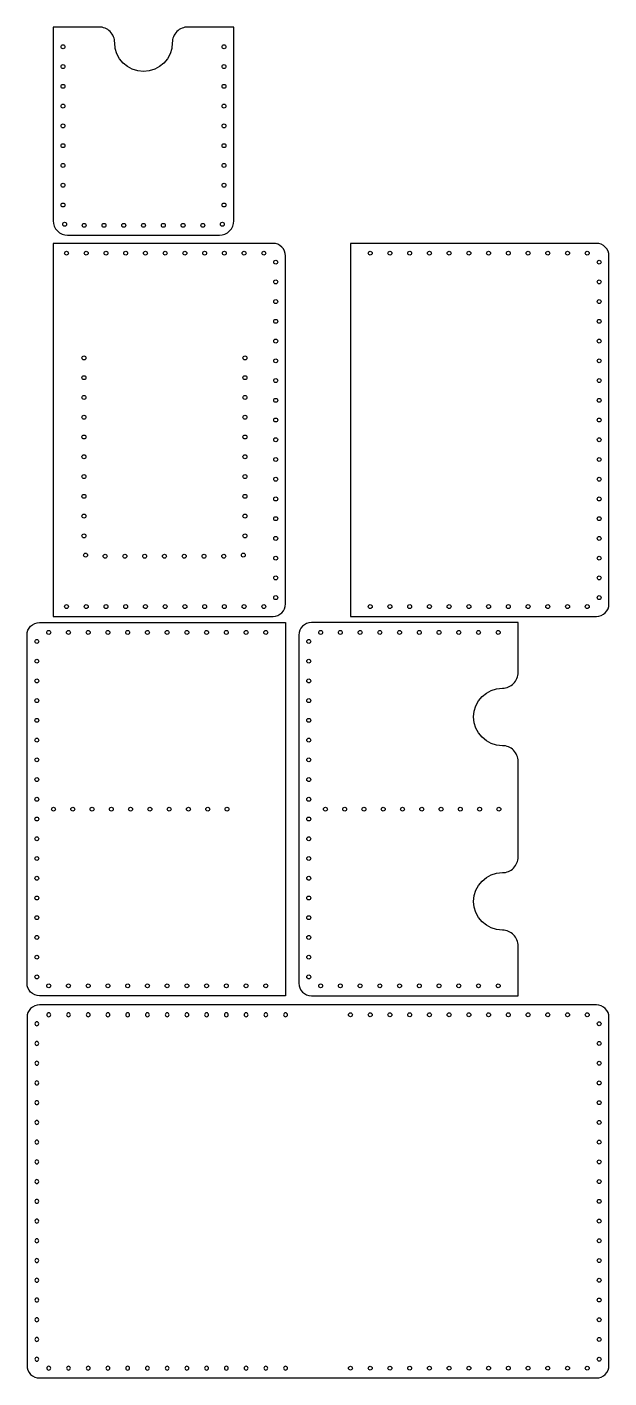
# Model space of a CAD drawing. Header units: millimetres. Extents: x 32 to 254, y 16 to 532.
import ezdxf

# ---------------------------------------------------------------- set-up
doc = ezdxf.new("R2010")
doc.units = ezdxf.units.MM
doc.header["$MEASUREMENT"] = 0

# ---------------------------------------------------------------- blocks, each defined once
blk = doc.blocks.new('*U50')
blk.add_circle((0, 0), 0.75)
blk = doc.blocks.new('*U51')
at = {"color": 0, "linetype": 'ByBlock', "lineweight": -2, "transparency": 16777216}
for p, rotation in [((155.08, 154.54), 180), ((162.62, 154.54), 180), ((170.16, 154.54), 180), ((177.7, 154.54), 180), ((185.24, 154.54), 180), ((192.77, 154.54), 180), ((200.31, 154.54), 180), ((207.85, 154.54), 180), ((215.39, 154.54), 180), ((222.93, 154.54), 180), ((230.46, 154.54), 180), ((238, 154.54), 180), ((245.54, 154.54), 180), ((250.08, 151.12), 90.00000000000006), ((250.08, 143.58), 90.00000000000006), ((250.08, 136.04), 90.00000000000006), ((250.08, 128.5), 90.00000000000006), ((250.08, 120.97), 90.00000000000006), ((250.08, 113.43), 90.00000000000006), ((250.08, 105.89), 90.00000000000006), ((250.08, 98.35), 90.00000000000006), ((250.08, 90.81), 90.00000000000006), ((250.08, 83.28), 90.00000000000006), ((250.08, 75.74), 90.00000000000006), ((250.08, 68.2), 90.00000000000006), ((250.08, 60.66), 90.00000000000006), ((250.08, 53.12), 90.00000000000006), ((250.08, 45.58), 90.00000000000006), ((250.08, 38.05), 90.00000000000006), ((250.08, 30.51), 90.00000000000006), ((250.08, 22.97), 90.00000000000006)]:
    blk.add_blockref('*U50', p, dxfattribs=dict(at, rotation=rotation))
for p in [(155.08, 19.54), (162.62, 19.54), (170.16, 19.54), (177.7, 19.54), (185.24, 19.54), (192.77, 19.54), (200.31, 19.54), (207.85, 19.54), (215.39, 19.54), (222.93, 19.54), (230.46, 19.54), (238, 19.54), (245.54, 19.54)]:
    blk.add_blockref('*U50', p, dxfattribs=at)
blk = doc.blocks.new('*U54')
blk.add_circle((0, 0), 0.75)
blk = doc.blocks.new('*U55')
at = {"color": 0, "linetype": 'ByBlock', "lineweight": -2, "transparency": 16777216}
for p, rotation in [((155.08, 154.54), 180), ((162.62, 154.54), 180), ((170.16, 154.54), 180), ((177.7, 154.54), 180), ((185.24, 154.54), 180), ((192.77, 154.54), 180), ((200.31, 154.54), 180), ((207.85, 154.54), 180), ((215.39, 154.54), 180), ((222.93, 154.54), 180), ((230.46, 154.54), 180), ((238, 154.54), 180), ((245.54, 154.54), 180), ((250.08, 151.12), 90.00000000000006), ((250.08, 143.58), 90.00000000000006), ((250.08, 136.04), 90.00000000000006), ((250.08, 128.5), 90.00000000000006), ((250.08, 120.97), 90.00000000000006), ((250.08, 113.43), 90.00000000000006), ((250.08, 105.89), 90.00000000000006), ((250.08, 98.35), 90.00000000000006), ((250.08, 90.81), 90.00000000000006), ((250.08, 83.28), 90.00000000000006), ((250.08, 75.74), 90.00000000000006), ((250.08, 68.2), 90.00000000000006), ((250.08, 60.66), 90.00000000000006), ((250.08, 53.12), 90.00000000000006), ((250.08, 45.58), 90.00000000000006), ((250.08, 38.05), 90.00000000000006), ((250.08, 30.51), 90.00000000000006), ((250.08, 22.97), 90.00000000000006)]:
    blk.add_blockref('*U54', p, dxfattribs=dict(at, rotation=rotation))
for p in [(155.08, 19.54), (162.62, 19.54), (170.16, 19.54), (177.7, 19.54), (185.24, 19.54), (192.77, 19.54), (200.31, 19.54), (207.85, 19.54), (215.39, 19.54), (222.93, 19.54), (230.46, 19.54), (238, 19.54), (245.54, 19.54)]:
    blk.add_blockref('*U54', p, dxfattribs=at)
blk = doc.blocks.new('*U100')
blk.add_circle((0, 0), 0.75)
blk = doc.blocks.new('*U101')
at = {"color": 0, "linetype": 'ByBlock', "lineweight": -2, "transparency": 16777216}
for p, rotation in [((176.83, 114.54), 270), ((238.33, 114.54), 89.99999999999999), ((176.83, 106.99), 270), ((238.33, 106.99), 89.99999999999999), ((176.83, 99.44), 270), ((238.33, 99.44), 89.99999999999999), ((176.83, 91.88), 270), ((238.33, 91.88), 89.99999999999999), ((176.83, 84.33), 270), ((238.33, 84.33), 89.99999999999999), ((176.83, 76.78), 270), ((238.33, 76.78), 89.99999999999999), ((176.83, 69.22), 270), ((238.33, 69.22), 89.99999999999999), ((176.83, 61.67), 270), ((238.33, 61.67), 89.99999999999999), ((176.83, 54.12), 270), ((238.33, 54.12), 89.99999999999999), ((176.83, 46.56), 270), ((238.33, 46.56), 89.99999999999999), ((177.46, 39.2), 320.2540948131402), ((237.7, 39.2), 39.74590518685719)]:
    blk.add_blockref('*U100', p, dxfattribs=dict(at, rotation=rotation))
for p in [(184.92, 38.79), (192.48, 38.79), (200.03, 38.79), (207.58, 38.79), (215.14, 38.79), (222.69, 38.79), (230.24, 38.79)]:
    blk.add_blockref('*U100', p, dxfattribs=at)

msp = doc.modelspace()

# ---------------------------------------------------------------- linework, layer by layer
for points in [[(41.53, 457.88, 0.414214), (47.03, 452.38), (105.03, 452.38, 0.414214), (110.53, 457.88), (110.53, 531.88), (93.03, 531.88, 0.414214), (87.03, 525.88, -1), (65.03, 525.88, 0.414214), (59.03, 531.88), (41.53, 531.88)], [(41.53, 306.73), (125.53, 306.73, 0.414214), (130.28, 311.48), (130.28, 444.48, 0.414214), (125.53, 449.23), (41.53, 449.23)], [(155.08, 306.73), (249.08, 306.73, 0.414214), (253.83, 311.48), (253.83, 444.48, 0.414214), (249.08, 449.23), (155.08, 449.23)], [(130.28, 161.84), (36.28, 161.84, -0.414214), (31.53, 166.59), (31.53, 299.59, -0.414214), (36.28, 304.34), (130.28, 304.34)], [(219.14, 304.34), (140.14, 304.34, 0.414214), (135.39, 299.59), (135.39, 166.59, 0.414214), (140.14, 161.84), (219.14, 161.84), (219.14, 180.84, 0.414214), (213.14, 186.84, -1), (213.14, 208.84, 0.414214), (219.14, 214.84), (219.14, 251.34, 0.414214), (213.14, 257.34, -1), (213.14, 279.34, 0.414214), (219.14, 285.34)], [(249.08, 158.29), (36.28, 158.29, 0.414214), (31.53, 153.54), (31.53, 20.54, 0.414214), (36.28, 15.79), (249.08, 15.79, 0.414214), (253.83, 20.54), (253.83, 153.54, 0.414214)]]:
    msp.add_lwpolyline(points, format="xyb", close=True)
for centre in [(45.28, 524.32), (106.78, 524.32), (45.28, 516.77), (106.78, 516.77), (45.28, 509.22), (106.78, 509.22), (45.28, 501.66), (106.78, 501.66), (45.28, 494.11), (106.78, 494.11), (45.28, 486.55), (106.78, 486.55), (45.28, 479), (106.78, 479), (45.28, 471.45), (106.78, 471.45), (45.28, 463.89), (106.78, 463.89), (45.91, 456.53), (53.37, 456.13), (60.93, 456.13), (68.48, 456.13), (76.03, 456.13), (83.59, 456.13), (91.14, 456.13), (98.69, 456.13), (106.15, 456.53), (46.61, 445.48), (54.15, 445.48), (61.69, 445.48), (69.22, 445.48), (76.76, 445.48), (84.3, 445.48), (91.84, 445.48), (99.38, 445.48), (106.91, 445.48), (114.45, 445.48), (121.99, 445.48), (162.62, 445.48), (170.16, 445.48), (177.7, 445.48), (185.24, 445.48), (192.77, 445.48), (200.31, 445.48), (207.85, 445.48), (215.39, 445.48), (222.93, 445.48), (230.46, 445.48), (238, 445.48), (245.54, 445.48), (126.53, 442.05), (250.08, 442.05), (126.53, 434.51), (250.08, 434.51), (126.53, 426.98), (250.08, 426.98), (126.53, 419.44), (250.08, 419.44), (126.53, 411.9), (250.08, 411.9), (126.53, 404.36), (250.08, 404.36), (126.53, 396.82), (250.08, 396.82), (126.53, 389.28), (250.08, 389.28), (126.53, 381.75), (250.08, 381.75), (126.53, 374.21), (250.08, 374.21), (126.53, 366.67), (250.08, 366.67), (126.53, 359.13), (250.08, 359.13), (126.53, 351.59), (250.08, 351.59), (126.53, 344.06), (250.08, 344.06), (126.53, 336.52), (250.08, 336.52), (126.53, 328.98), (250.08, 328.98), (126.53, 321.44), (250.08, 321.44), (46.61, 310.48), (54.15, 310.48), (61.69, 310.48), (69.22, 310.48), (76.76, 310.48), (84.3, 310.48), (91.84, 310.48), (99.38, 310.48), (106.91, 310.48), (114.45, 310.48), (121.99, 310.48), (126.53, 313.9), (162.62, 310.48), (170.16, 310.48), (177.7, 310.48), (185.24, 310.48), (192.77, 310.48), (200.31, 310.48), (207.85, 310.48), (215.39, 310.48), (222.93, 310.48), (230.46, 310.48), (238, 310.48), (245.54, 310.48), (250.08, 313.9), (39.82, 300.59), (47.36, 300.59), (54.9, 300.59), (62.44, 300.59), (69.98, 300.59), (77.52, 300.59), (85.05, 300.59), (92.59, 300.59), (100.13, 300.59), (107.67, 300.59), (115.21, 300.59), (122.74, 300.59), (143.69, 300.59), (151.22, 300.59), (158.76, 300.59), (166.3, 300.59), (173.84, 300.59), (181.38, 300.59), (188.92, 300.59), (196.45, 300.59), (203.99, 300.59), (211.53, 300.59), (35.28, 297.16), (139.14, 297.16), (35.28, 289.62), (139.14, 289.62), (35.28, 282.08), (139.14, 282.08), (35.28, 274.55), (139.14, 274.55), (35.28, 267.01), (139.14, 267.01), (35.28, 259.47), (139.14, 259.47), (35.28, 251.93), (139.14, 251.93), (35.28, 244.39), (139.14, 244.39), (35.28, 236.86), (139.14, 236.86), (41.65, 233.09), (49.01, 233.09), (56.37, 233.09), (63.74, 233.09), (71.1, 233.09), (78.46, 233.09), (85.83, 233.09), (93.19, 233.09), (100.56, 233.09), (107.92, 233.09), (145.51, 233.09), (152.87, 233.09), (160.24, 233.09), (167.6, 233.09), (174.96, 233.09), (182.33, 233.09), (189.69, 233.09), (197.05, 233.09), (204.42, 233.09), (211.78, 233.09), (35.28, 229.32), (139.14, 229.32), (35.28, 221.78), (139.14, 221.78), (35.28, 214.24), (139.14, 214.24), (35.28, 206.7), (139.14, 206.7), (35.28, 199.16), (139.14, 199.16), (35.28, 191.63), (139.14, 191.63), (35.28, 184.09), (139.14, 184.09), (35.28, 176.55), (139.14, 176.55), (35.28, 169.01), (39.82, 165.59), (47.36, 165.59), (54.9, 165.59), (62.44, 165.59), (69.98, 165.59), (77.52, 165.59), (85.05, 165.59), (92.59, 165.59), (100.13, 165.59), (107.67, 165.59), (115.21, 165.59), (122.74, 165.59), (139.14, 169.01), (143.69, 165.59), (151.22, 165.59), (158.76, 165.59), (166.3, 165.59), (173.84, 165.59), (181.38, 165.59), (188.92, 165.59), (196.45, 165.59), (203.99, 165.59), (211.53, 165.59)]:
    msp.add_circle(centre, 0.75)

# ---------------------------------------------------------------- block references
for name, p in [('*U101', (-123.55, 290.93)), ('*U55', (0, 0))]:
    msp.add_blockref(name, p)
at = {"xscale": -1}
msp.add_blockref('*U51', (285.37, 0), dxfattribs=at)

doc.saveas('drawing.dxf')
